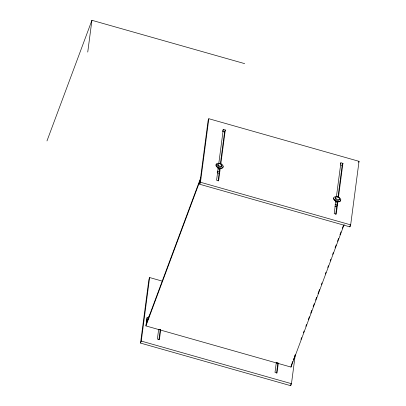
<?xml version="1.0" encoding="UTF-8"?>
<svg xmlns="http://www.w3.org/2000/svg" width="406" height="406" viewBox="0 0 406 406"><rect width="100%" height="100%" fill="white"/><g stroke="black" fill="none" stroke-linecap="round" stroke-linejoin="round"><path stroke-width="0.61" d="M87.747 52.064L91.929 20.3L244.676 63.635M295.238 355.037L291.467 383.69L290.716 385.7L140.517 343.085L148.88 279.551L149.631 277.542L162.4 281.165M140.517 343.085L141.263 341.076L149.631 277.542M344.151 224.523L291.011 367.085L145.901 325.916L147.099 317.573L148.926 318.091M147.099 317.573L146.302 323.607L149.525 314.965L149.484 315.279M158.614 329.647L157.376 339.056L159.411 339.634L160.735 329.596M158.913 339.761L160.233 329.723M199.716 184.263L208.08 120.729L208.831 118.719L359.031 161.329L350.667 224.863L349.916 226.873L199.716 184.263L200.468 182.253L208.831 118.719M218.23 167.683L216.576 180.234L218.616 180.807L220.265 168.262M218.809 163.288L223.27 129.402L225.305 129.981L220.762 164.496M218.113 180.939L219.763 168.388A1.066 0.629 20.4 0 1 218.93 168.764A1.066 0.629 20.4 0 1 217.824 168.145M220.341 163.994L224.554 131.991L225.305 129.981M276.232 363.015L274.994 372.424L277.029 373.002L278.349 362.964M276.527 373.129L277.846 363.096M291.011 367.085L291.153 366.024M290.716 385.7L290.965 383.832M294.594 356.448L294.634 356.133M335.843 201.051L334.194 213.602L336.229 214.175L337.878 201.63M336.422 196.656L340.883 162.77L342.923 163.349L338.457 197.24M335.726 214.307L337.381 201.762M337.959 197.367L342.172 165.359L342.923 163.349L342.167 165.374L340.644 164.927M349.916 226.873L350.084 225.629M46.969 140.928L91.929 20.3M146.109 324.328L200.797 177.61M145.901 325.916L200.813 178.604M222.706 130.915L223.27 129.402M340.507 163.78L340.883 162.77M358.655 162.334L359.031 161.329M291.224 365.496L292.772 361.34M293.33 359.843L293.959 358.143M294.543 356.585L295.208 354.803M300.963 339.36L301.628 337.579M303.399 332.824L304.064 331.042M305.835 326.292L306.5 324.511M308.271 319.755L309.377 316.787M310.707 313.224L311.813 310.255M313.143 306.692L314.249 303.718M315.574 300.156L316.685 297.187M318.01 293.624L319.563 289.463M321.334 284.713L321.999 282.931M325.318 274.02L325.982 272.238M327.754 267.488L328.418 265.707M330.19 260.951L330.854 259.17M332.626 254.42L333.29 252.639M335.062 247.883L336.168 244.914M337.493 241.352L338.604 238.383M339.929 234.815L341.04 231.846M342.365 228.284L343.471 225.315M222.518 131.417L224.554 131.991M217.367 171.144L219.194 171.662M335.041 204.528L337.477 205.223M217.159 172.733L219.595 173.423M334.828 206.116L336.66 206.639M200.468 182.253L350.667 224.863M141.263 341.076L291.467 383.69M337.219 201.96A1.066 0.629 20.4 0 1 337.056 202.411M219.377 168.236A1.066 0.629 20.4 0 1 219.26 169.135M218.514 169.114A1.066 0.629 20.4 0 1 218.255 169.018M337.371 201.559A1.066 0.629 20.4 0 1 336.802 202.142A1.066 0.629 20.4 0 1 335.584 201.691M219.453 168.992A1.066 0.629 20.4 0 1 219.468 169.17M223.016 166.465A3.725 2.208 20.4 0 1 218.743 168.14A3.725 2.208 20.4 0 1 216.555 164.08M221.493 165.526A2.131 1.259 20.4 0 1 219.747 166.998A2.131 1.259 20.4 0 1 217.723 164.775M217.966 164.526A2.131 1.259 20.4 0 1 218.326 164.354M340.634 199.833A3.725 2.208 20.4 0 1 336.823 201.655A3.725 2.208 20.4 0 1 333.747 197.879M339.274 199.26A2.131 1.259 20.4 0 1 336.574 200.107A2.131 1.259 20.4 0 1 335.94 197.722M277.653 363.081A3.725 2.208 20.4 0 1 276.719 362.893M277.587 362.862A2.131 1.259 20.4 0 1 276.547 362.746M160.04 329.713A3.725 2.208 20.4 0 1 159.106 329.525M159.974 329.494A2.131 1.259 20.4 0 1 159.462 329.484M216.921 166.521A3.725 2.208 20.4 0 0 223.016 167.216A3.725 2.208 20.4 0 0 219.007 163.253A3.725 2.208 20.4 0 0 216.921 166.521M218.387 165.349A2.131 1.259 20.4 0 0 221.874 165.744A2.131 1.259 20.4 0 0 219.58 163.481A2.131 1.259 20.4 0 0 218.387 165.349M334.539 199.889A3.725 2.208 20.4 0 0 340.629 200.584A3.725 2.208 20.4 0 0 336.625 196.621A3.725 2.208 20.4 0 0 334.539 199.889M336.006 198.717A2.131 1.259 20.4 0 0 339.487 199.113A2.131 1.259 20.4 0 0 337.198 196.849A2.131 1.259 20.4 0 0 336.006 198.717"/></g></svg>
